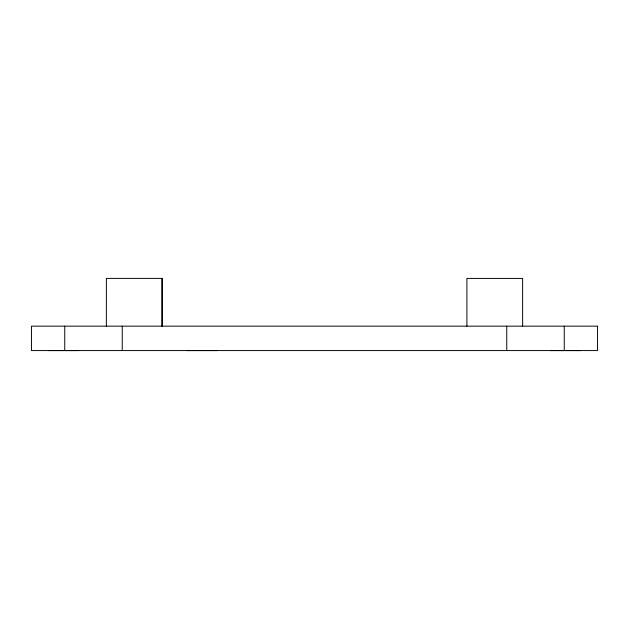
<?xml version="1.0" encoding="UTF-8"?>
<svg xmlns="http://www.w3.org/2000/svg" width="629" height="629" viewBox="0 0 629 629"><rect width="100%" height="100%" fill="white"/><g stroke="black" fill="none" stroke-linecap="round" stroke-linejoin="round"><path stroke-width="0.94" d="M106.372 326.152L106.38 278.403L162.101 278.403L162.101 326.152L162.101 278.403M48.795 350.597L78.767 350.597M186.884 350.597L216.848 350.597M550.627 350.597L580.598 350.597M564.252 326.152L564.252 350.573M522.628 326.152L522.628 278.419L466.907 278.419L466.907 326.152M506.754 326.152L506.754 350.573M122.246 326.152L122.246 350.573M64.748 326.152L64.748 350.573M597.55 326.152L31.45 326.152L31.45 350.573L597.55 350.573L597.55 326.152"/></g></svg>
